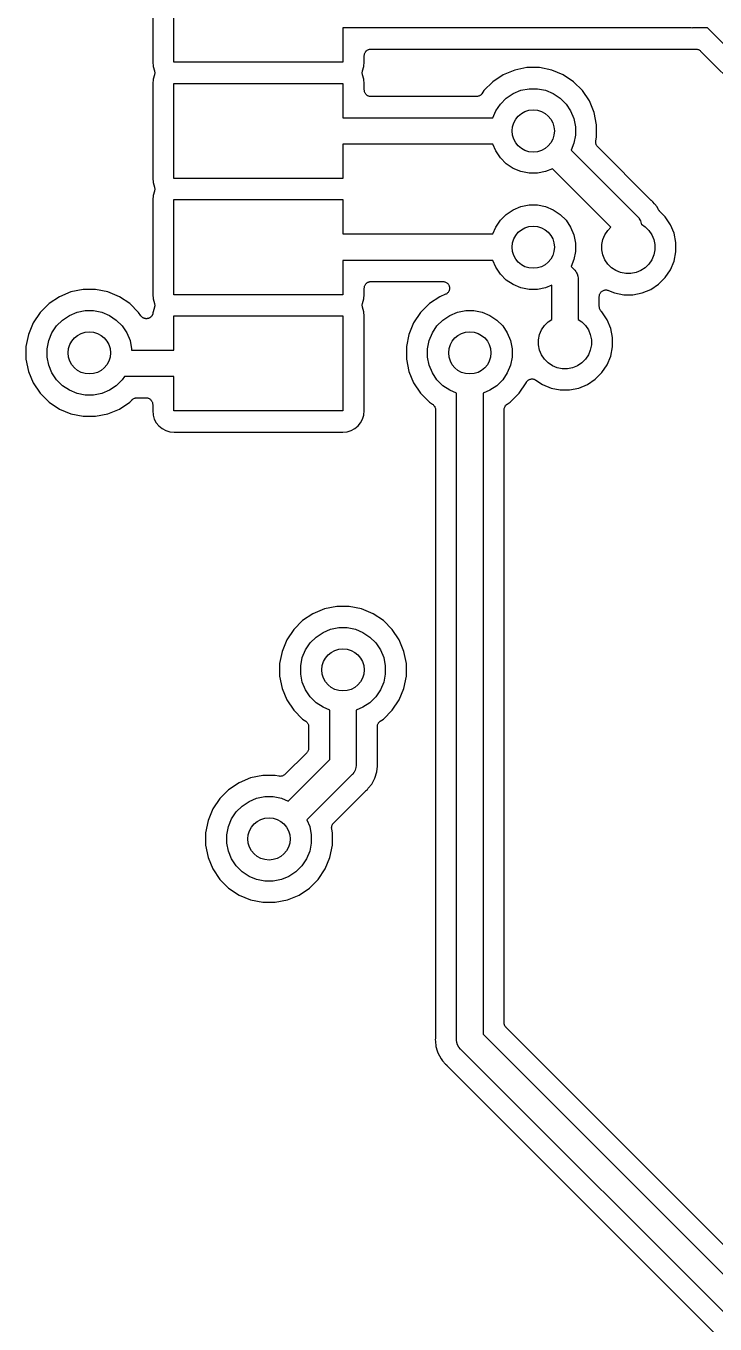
# Model space of a CAD drawing. Extents: x 113.2 to 188.8, y -123.8 to -78.2.
# Drawn here: x 140.7 to 147.22, y -103.39 to -91.11 of the extents above; entities that cross this region are included whole.
import ezdxf

# ---------------------------------------------------------------- set-up
doc = ezdxf.new("R2010")
doc.units = 0
doc.layers.add('BLACK', color=7, linetype='CONTINUOUS')

msp = doc.modelspace()

# ---------------------------------------------------------------- linework, layer by layer
at = {"layer": 'BLACK', "linetype": 'CONTINUOUS'}
for p, q in [((141.899, -90.5531), (141.899, -91.4469)), ((142.1, -91.45), (142.1, -90.55)), ((146.994, -91.125), (143.7, -91.125)), ((143.7, -91.125), (143.7, -91.45)), ((147, -91.1256), (146.994, -91.125)), ((147.006, -91.125), (147, -91.1256)), ((147.148, -91.125), (147.006, -91.125)), ((147.7, -91.6768), (147.148, -91.125)), ((143.901, -91.387), (143.902, -91.381)), ((143.901, -91.3874), (143.901, -91.387)), ((143.901, -91.3879), (143.901, -91.3874)), ((143.901, -91.3874), (143.901, -91.3874)), ((143.901, -91.3874), (143.901, -91.3874)), ((143.901, -91.4469), (143.901, -91.3879)), ((143.902, -91.381), (143.903, -91.3752)), ((143.903, -91.3748), (143.904, -91.3691)), ((143.903, -91.375), (143.903, -91.3748)), ((143.903, -91.3752), (143.903, -91.375)), ((143.904, -91.3691), (143.906, -91.3635)), ((143.906, -91.3631), (143.909, -91.3579)), ((143.906, -91.3633), (143.906, -91.3631)), ((143.906, -91.3635), (143.906, -91.3633)), ((143.909, -91.3579), (143.912, -91.3527)), ((143.912, -91.3523), (143.916, -91.3478)), ((143.912, -91.3525), (143.912, -91.3523)), ((143.912, -91.3527), (143.912, -91.3525)), ((143.916, -91.3478), (143.92, -91.3433)), ((143.92, -91.3429), (143.925, -91.3392)), ((143.92, -91.3431), (143.92, -91.3429)), ((143.92, -91.3433), (143.92, -91.3431)), ((143.925, -91.3392), (143.929, -91.3355)), ((143.929, -91.3355), (143.93, -91.3354)), ((143.93, -91.3353), (143.935, -91.3325)), ((143.93, -91.3354), (143.93, -91.3353)), ((143.935, -91.3325), (143.94, -91.3297)), ((143.94, -91.3297), (143.941, -91.3296)), ((143.94, -91.3297), (143.94, -91.3297)), ((143.941, -91.3296), (143.946, -91.3279)), ((143.946, -91.3279), (143.952, -91.3262)), ((143.952, -91.3261), (143.958, -91.3256)), ((143.952, -91.3262), (143.952, -91.3261)), ((143.952, -91.3262), (143.952, -91.3262)), ((143.958, -91.3256), (143.964, -91.325)), ((143.964, -91.325), (146.981, -91.325)), ((146.981, -91.325), (146.982, -91.325)), ((146.982, -91.325), (146.984, -91.3253)), ((146.984, -91.3253), (146.987, -91.3253)), ((146.987, -91.3253), (147, -91.3266)), ((147, -91.3266), (147.013, -91.3253)), ((147.013, -91.3253), (147.014, -91.3252)), ((147.014, -91.3252), (147.016, -91.3253)), ((147.016, -91.3253), (147.019, -91.325)), ((147.019, -91.325), (147.039, -91.325)), ((147.039, -91.325), (147.04, -91.325)), ((147.04, -91.325), (147.04, -91.325)), ((147.04, -91.325), (147.04, -91.325)), ((147.04, -91.325), (147.04, -91.325)), ((147.04, -91.325), (147.046, -91.3257)), ((147.046, -91.3257), (147.052, -91.3262)), ((147.052, -91.3262), (147.052, -91.3263)), ((147.052, -91.3263), (147.052, -91.3264)), ((147.052, -91.3264), (147.058, -91.3281)), ((147.058, -91.3281), (147.064, -91.3298)), ((147.064, -91.3298), (147.064, -91.33)), ((147.064, -91.33), (147.064, -91.3301)), ((147.064, -91.3301), (147.069, -91.3329)), ((147.069, -91.3329), (147.074, -91.3356)), ((147.074, -91.3356), (147.075, -91.3358)), ((147.075, -91.3358), (147.075, -91.336)), ((147.075, -91.336), (147.079, -91.3397)), ((147.079, -91.3397), (147.084, -91.3434)), ((147.084, -91.3434), (147.482, -91.7412)), ((141.899, -91.4469), (141.903, -91.4892)), ((141.903, -91.4892), (141.916, -91.5318)), ((143.7, -91.45), (142.1, -91.45)), ((143.884, -91.5318), (143.897, -91.4892)), ((143.897, -91.4892), (143.901, -91.4469)), ((145.441, -91.5), (145.325, -91.5231)), ((145.559, -91.5), (145.441, -91.5)), ((145.675, -91.5231), (145.559, -91.5)), ((141.903, -91.6108), (141.899, -91.6531)), ((141.916, -91.5682), (141.903, -91.6108)), ((141.916, -91.5318), (141.916, -91.5319)), ((141.916, -91.5319), (141.916, -91.5319)), ((141.916, -91.5319), (141.916, -91.5319)), ((141.916, -91.5319), (141.916, -91.5326)), ((141.916, -91.5326), (141.917, -91.5383)), ((141.917, -91.5626), (141.916, -91.5682)), ((141.917, -91.5383), (141.918, -91.5439)), ((141.918, -91.5569), (141.917, -91.5626)), ((141.918, -91.5439), (141.918, -91.5443)), ((141.918, -91.5443), (141.918, -91.5447)), ((141.918, -91.5447), (141.918, -91.5505)), ((141.918, -91.5505), (141.918, -91.5562)), ((141.918, -91.5562), (141.918, -91.5566)), ((141.918, -91.5566), (141.918, -91.5569)), ((143.882, -91.5431), (143.883, -91.5374)), ((143.882, -91.5434), (143.882, -91.5431)), ((143.882, -91.5438), (143.882, -91.5434)), ((143.882, -91.5495), (143.882, -91.5438)), ((143.882, -91.5553), (143.882, -91.5495)), ((143.882, -91.5557), (143.882, -91.5553)), ((143.882, -91.5561), (143.882, -91.5557)), ((143.883, -91.5617), (143.882, -91.5561)), ((143.883, -91.5374), (143.884, -91.5318)), ((143.884, -91.5674), (143.883, -91.5617)), ((143.884, -91.5681), (143.884, -91.5674)), ((143.884, -91.5682), (143.884, -91.5681)), ((143.884, -91.5681), (143.884, -91.5681)), ((143.884, -91.5681), (143.884, -91.5681)), ((143.897, -91.6108), (143.884, -91.5682)), ((143.901, -91.6531), (143.897, -91.6108)), ((145.118, -91.6339), (145.034, -91.7175)), ((145.216, -91.5683), (145.118, -91.6339)), ((145.325, -91.5231), (145.216, -91.5683)), ((145.784, -91.5683), (145.675, -91.5231)), ((145.882, -91.6339), (145.784, -91.5683)), ((145.966, -91.7175), (145.882, -91.6339)), ((141.899, -91.6531), (141.899, -92.5469)), ((142.1, -92.55), (142.1, -91.65)), ((142.1, -91.65), (143.7, -91.65)), ((143.7, -91.65), (143.7, -91.975)), ((143.901, -91.7121), (143.901, -91.6531)), ((143.902, -91.718), (143.901, -91.7121)), ((143.902, -91.7239), (143.902, -91.718)), ((143.902, -91.7241), (143.902, -91.7239)), ((143.902, -91.7244), (143.902, -91.7241)), ((143.904, -91.7299), (143.902, -91.7244)), ((143.906, -91.7357), (143.904, -91.7299)), ((143.906, -91.7359), (143.906, -91.7357)), ((143.906, -91.7361), (143.906, -91.7359)), ((143.909, -91.7413), (143.906, -91.7361)), ((143.912, -91.7466), (143.909, -91.7413)), ((143.912, -91.7467), (143.912, -91.7466)), ((143.912, -91.7469), (143.912, -91.7467)), ((143.915, -91.7515), (143.912, -91.7469)), ((143.919, -91.7561), (143.915, -91.7515)), ((143.919, -91.7563), (143.919, -91.7561)), ((143.92, -91.7564), (143.919, -91.7563)), ((143.924, -91.7602), (143.92, -91.7564)), ((143.929, -91.764), (143.924, -91.7602)), ((143.929, -91.7641), (143.929, -91.764)), ((143.929, -91.7643), (143.929, -91.7641)), ((143.934, -91.7671), (143.929, -91.7643)), ((144.996, -91.7648), (144.991, -91.7675)), ((144.997, -91.7645), (144.996, -91.7646)), ((144.996, -91.7646), (144.996, -91.7648)), ((145.001, -91.7608), (144.997, -91.7645)), ((145.006, -91.7572), (145.001, -91.7608)), ((145.01, -91.7523), (145.006, -91.7567)), ((145.006, -91.7567), (145.006, -91.7569)), ((145.006, -91.7569), (145.006, -91.7572)), ((145.014, -91.7478), (145.01, -91.7523)), ((145.034, -91.7175), (145.014, -91.7471)), ((145.014, -91.7471), (145.014, -91.7473)), ((145.014, -91.7473), (145.014, -91.7473)), ((145.014, -91.7473), (145.014, -91.7473)), ((145.014, -91.7473), (145.014, -91.7478)), ((145.245, -91.7893), (145.311, -91.7455)), ((145.311, -91.7455), (145.383, -91.7154)), ((145.383, -91.7154), (145.461, -91.7)), ((145.461, -91.7), (145.539, -91.7)), ((145.539, -91.7), (145.617, -91.7154)), ((145.617, -91.7154), (145.689, -91.7455)), ((145.689, -91.7455), (145.755, -91.7893)), ((146.032, -91.8158), (145.966, -91.7175)), ((143.939, -91.7699), (143.934, -91.7671)), ((143.94, -91.77), (143.939, -91.7699)), ((143.94, -91.7701), (143.94, -91.77)), ((143.945, -91.7718), (143.94, -91.7701)), ((143.951, -91.7736), (143.945, -91.7718)), ((143.951, -91.7737), (143.951, -91.7736)), ((143.957, -91.7743), (143.951, -91.7737)), ((143.951, -91.7737), (143.951, -91.7737)), ((143.963, -91.775), (143.957, -91.7743)), ((143.964, -91.775), (143.963, -91.775)), ((144.962, -91.775), (143.964, -91.775)), ((143.964, -91.775), (143.964, -91.775)), ((143.964, -91.775), (143.964, -91.775)), ((143.964, -91.775), (143.964, -91.775)), ((144.968, -91.7744), (144.962, -91.775)), ((144.974, -91.7739), (144.968, -91.7744)), ((144.98, -91.7721), (144.974, -91.7738)), ((144.974, -91.7738), (144.974, -91.7738)), ((144.974, -91.7738), (144.974, -91.7739)), ((144.985, -91.7705), (144.98, -91.7721)), ((144.986, -91.7703), (144.985, -91.7705)), ((144.991, -91.7675), (144.986, -91.7703)), ((144.986, -91.7703), (144.986, -91.7703)), ((145.146, -91.9105), (145.189, -91.845)), ((145.189, -91.845), (145.245, -91.7893)), ((145.755, -91.7893), (145.811, -91.845)), ((145.811, -91.845), (145.854, -91.9105)), ((146.077, -91.925), (146.032, -91.8158)), ((143.7, -91.975), (145.119, -91.975)), ((145.119, -91.975), (145.146, -91.9105)), ((145.854, -91.9105), (145.885, -91.9833)), ((145.885, -91.9833), (145.9, -92.0606)), ((146.1, -92.0409), (146.077, -91.925)), ((145.9, -92.0606), (145.9, -92.1394)), ((146.1, -92.1591), (146.1, -92.0409)), ((145.119, -92.225), (143.7, -92.225)), ((143.7, -92.225), (143.7, -92.55)), ((145.146, -92.2895), (145.119, -92.225)), ((145.885, -92.2167), (145.858, -92.2811)), ((145.9, -92.1394), (145.885, -92.2167)), ((146.092, -92.1997), (146.093, -92.1939)), ((146.092, -92.2056), (146.092, -92.1997)), ((146.092, -92.2059), (146.092, -92.2056)), ((146.092, -92.2062), (146.092, -92.2059)), ((146.092, -92.212), (146.092, -92.2062)), ((146.093, -92.2178), (146.092, -92.212)), ((146.093, -92.1939), (146.1, -92.1591)), ((146.093, -92.2181), (146.093, -92.2178)), ((146.093, -92.2184), (146.093, -92.2181)), ((146.095, -92.224), (146.093, -92.2184)), ((146.096, -92.2295), (146.095, -92.224)), ((146.096, -92.2298), (146.096, -92.2295)), ((146.097, -92.2301), (146.096, -92.2298)), ((146.099, -92.2353), (146.097, -92.2301)), ((146.102, -92.2404), (146.099, -92.2353)), ((146.102, -92.2407), (146.102, -92.2404)), ((146.102, -92.2409), (146.102, -92.2407)), ((146.106, -92.2454), (146.102, -92.2409)), ((146.11, -92.25), (146.106, -92.2454)), ((146.11, -92.2505), (146.11, -92.25)), ((146.11, -92.2506), (146.11, -92.2505)), ((146.11, -92.2505), (146.11, -92.2505)), ((146.11, -92.2505), (146.11, -92.2505)), ((146.616, -92.7567), (146.11, -92.2506)), ((145.189, -92.355), (145.146, -92.2895)), ((145.245, -92.4107), (145.189, -92.355)), ((145.858, -92.2811), (146.484, -92.9073)), ((145.311, -92.4545), (145.245, -92.4107)), ((145.383, -92.4846), (145.311, -92.4545)), ((145.461, -92.5), (145.383, -92.4846)), ((145.539, -92.5), (145.461, -92.5)), ((145.617, -92.4846), (145.539, -92.5)), ((145.681, -92.4579), (145.617, -92.4846)), ((146.235, -93.0116), (145.681, -92.4579)), ((141.899, -92.5469), (141.903, -92.5892)), ((141.903, -92.5892), (141.916, -92.6318)), ((143.7, -92.55), (142.1, -92.55)), ((141.903, -92.7108), (141.899, -92.7531)), ((141.916, -92.6682), (141.903, -92.7108)), ((141.916, -92.6318), (141.916, -92.6319)), ((141.916, -92.6319), (141.916, -92.6319)), ((141.916, -92.6319), (141.916, -92.6319)), ((141.916, -92.6319), (141.916, -92.6326)), ((141.916, -92.6326), (141.917, -92.6383)), ((141.917, -92.6625), (141.916, -92.6682)), ((141.917, -92.6383), (141.918, -92.6439)), ((141.918, -92.6569), (141.917, -92.6625)), ((141.918, -92.6439), (141.918, -92.6443)), ((141.918, -92.6443), (141.918, -92.6447)), ((141.918, -92.6447), (141.918, -92.6504)), ((141.918, -92.6504), (141.918, -92.6562)), ((141.918, -92.6562), (141.918, -92.6566)), ((141.918, -92.6566), (141.918, -92.6569)), ((141.899, -92.7531), (141.899, -93.6469)), ((142.1, -93.65), (142.1, -92.75)), ((142.1, -92.75), (143.7, -92.75)), ((143.7, -92.75), (143.7, -93.075)), ((145.245, -92.8893), (145.311, -92.8455)), ((145.311, -92.8455), (145.383, -92.8154)), ((145.383, -92.8154), (145.461, -92.8)), ((145.461, -92.8), (145.539, -92.8)), ((145.539, -92.8), (145.617, -92.8154)), ((145.617, -92.8154), (145.689, -92.8455)), ((145.689, -92.8455), (145.755, -92.8893)), ((146.618, -92.7584), (146.616, -92.7567)), ((146.62, -92.7603), (146.618, -92.7584)), ((146.621, -92.7609), (146.62, -92.7603)), ((146.631, -92.7691), (146.621, -92.7609)), ((146.648, -92.7899), (146.631, -92.7691)), ((146.672, -92.8186), (146.648, -92.7899)), ((146.648, -92.7899), (146.648, -92.7899)), ((146.686, -92.8459), (146.672, -92.8186)), ((146.688, -92.8482), (146.686, -92.8459)), ((146.689, -92.8506), (146.688, -92.8482)), ((146.691, -92.8533), (146.689, -92.8506)), ((146.693, -92.8561), (146.691, -92.8533)), ((146.695, -92.858), (146.693, -92.8561)), ((146.697, -92.8601), (146.695, -92.858)), ((146.697, -92.8608), (146.697, -92.8601)), ((146.75, -92.9131), (146.697, -92.8608)), ((145.146, -93.0105), (145.189, -92.945)), ((145.189, -92.945), (145.245, -92.8893)), ((145.755, -92.8893), (145.811, -92.945)), ((145.811, -92.945), (145.854, -93.0105)), ((146.484, -92.9073), (146.489, -92.9112)), ((146.489, -92.9112), (146.493, -92.9159)), ((146.493, -92.9159), (146.493, -92.9159)), ((146.493, -92.9159), (146.501, -92.9256)), ((146.501, -92.9256), (146.504, -92.9302)), ((146.504, -92.9302), (146.516, -92.9519)), ((146.516, -92.9519), (146.523, -92.9755)), ((146.523, -92.9755), (146.524, -92.9821)), ((146.524, -92.9821), (146.559, -93.0058)), ((146.799, -92.9868), (146.75, -92.9131)), ((146.833, -93.0687), (146.799, -92.9868)), ((143.7, -93.075), (145.119, -93.075)), ((145.119, -93.075), (145.146, -93.0105)), ((145.854, -93.0105), (145.885, -93.0833)), ((145.885, -93.0833), (145.9, -93.1606)), ((146.16, -93.1271), (146.178, -93.0816)), ((146.178, -93.0816), (146.206, -93.0406)), ((146.206, -93.0406), (146.235, -93.0116)), ((146.559, -93.0058), (146.594, -93.0406)), ((146.594, -93.0406), (146.622, -93.0816)), ((146.622, -93.0816), (146.64, -93.1271)), ((146.85, -93.1557), (146.833, -93.0687)), ((145.9, -93.2394), (145.885, -93.3167)), ((145.9, -93.1606), (145.9, -93.2394)), ((146.15, -93.1754), (146.16, -93.1271)), ((146.15, -93.2246), (146.15, -93.1754)), ((146.16, -93.2729), (146.15, -93.2246)), ((146.64, -93.1271), (146.65, -93.1754)), ((146.65, -93.2246), (146.64, -93.2729)), ((146.65, -93.1754), (146.65, -93.2246)), ((146.85, -93.2443), (146.85, -93.1557)), ((145.119, -93.325), (143.7, -93.325)), ((143.7, -93.325), (143.7, -93.65)), ((145.146, -93.3895), (145.119, -93.325)), ((145.885, -93.3167), (145.858, -93.3811)), ((146.178, -93.3184), (146.16, -93.2729)), ((146.206, -93.3594), (146.178, -93.3184)), ((146.241, -93.3942), (146.206, -93.3594)), ((146.594, -93.3594), (146.559, -93.3942)), ((146.622, -93.3184), (146.594, -93.3594)), ((146.64, -93.2729), (146.622, -93.3184)), ((146.799, -93.4132), (146.833, -93.3313)), ((146.833, -93.3313), (146.85, -93.2443)), ((145.189, -93.455), (145.146, -93.3895)), ((145.245, -93.5107), (145.189, -93.455)), ((145.858, -93.3811), (145.884, -93.4073)), ((145.884, -93.4073), (145.889, -93.4112)), ((145.889, -93.4112), (145.893, -93.4159)), ((145.893, -93.4159), (145.893, -93.4159)), ((145.893, -93.4159), (145.904, -93.4302)), ((145.904, -93.4302), (145.911, -93.4429)), ((145.911, -93.4429), (145.916, -93.4519)), ((145.916, -93.4519), (145.923, -93.4755)), ((145.923, -93.4755), (145.925, -93.4939)), ((146.282, -93.4215), (146.241, -93.3942)), ((146.327, -93.4404), (146.282, -93.4215)), ((146.375, -93.45), (146.327, -93.4404)), ((146.425, -93.45), (146.375, -93.45)), ((146.473, -93.4404), (146.425, -93.45)), ((146.518, -93.4215), (146.473, -93.4404)), ((146.559, -93.3942), (146.518, -93.4215)), ((146.687, -93.5495), (146.75, -93.4869)), ((146.75, -93.4869), (146.799, -93.4132)), ((141.241, -93.6), (141.125, -93.6231)), ((141.359, -93.6), (141.241, -93.6)), ((141.475, -93.6231), (141.359, -93.6)), ((143.901, -93.587), (143.902, -93.581)), ((143.901, -93.5874), (143.901, -93.587)), ((143.901, -93.5878), (143.901, -93.5874)), ((143.901, -93.5874), (143.901, -93.5874)), ((143.901, -93.5874), (143.901, -93.5874)), ((143.901, -93.6469), (143.901, -93.5878)), ((143.902, -93.581), (143.903, -93.5752)), ((143.903, -93.5748), (143.904, -93.5691)), ((143.903, -93.575), (143.903, -93.5748)), ((143.903, -93.5752), (143.903, -93.575)), ((143.904, -93.5691), (143.906, -93.5635)), ((143.906, -93.5631), (143.909, -93.5579)), ((143.906, -93.5633), (143.906, -93.5631)), ((143.906, -93.5635), (143.906, -93.5633)), ((143.909, -93.5579), (143.912, -93.5527)), ((143.912, -93.5523), (143.916, -93.5478)), ((143.912, -93.5525), (143.912, -93.5523)), ((143.912, -93.5527), (143.912, -93.5525)), ((143.916, -93.5478), (143.92, -93.5433)), ((143.92, -93.5429), (143.925, -93.5392)), ((143.92, -93.5431), (143.92, -93.5429)), ((143.92, -93.5433), (143.92, -93.5431)), ((143.925, -93.5392), (143.929, -93.5355)), ((143.929, -93.5355), (143.93, -93.5354)), ((143.93, -93.5353), (143.935, -93.5325)), ((143.93, -93.5354), (143.93, -93.5353)), ((143.935, -93.5325), (143.94, -93.5297)), ((143.94, -93.5297), (143.941, -93.5296)), ((143.94, -93.5297), (143.94, -93.5297)), ((143.941, -93.5296), (143.946, -93.5279)), ((143.946, -93.5279), (143.952, -93.5262)), ((143.952, -93.5261), (143.958, -93.5256)), ((143.952, -93.5262), (143.952, -93.5261)), ((143.952, -93.5262), (143.952, -93.5262)), ((143.958, -93.5256), (143.964, -93.525)), ((143.964, -93.525), (144.646, -93.525)), ((144.646, -93.525), (144.647, -93.525)), ((144.647, -93.525), (144.647, -93.525)), ((144.647, -93.525), (144.647, -93.525)), ((144.647, -93.525), (144.647, -93.525)), ((144.647, -93.525), (144.653, -93.5257)), ((144.653, -93.5257), (144.659, -93.5264)), ((144.659, -93.5264), (144.659, -93.5264)), ((144.659, -93.5264), (144.659, -93.5264)), ((144.659, -93.5264), (144.665, -93.5282)), ((144.665, -93.5282), (144.67, -93.53)), ((144.67, -93.53), (144.67, -93.5301)), ((144.67, -93.5301), (144.671, -93.5301)), ((144.671, -93.5301), (144.676, -93.5329)), ((144.676, -93.5329), (144.681, -93.5359)), ((144.681, -93.5359), (144.681, -93.536)), ((144.681, -93.536), (144.681, -93.536)), ((144.681, -93.536), (144.686, -93.5399)), ((144.686, -93.5399), (144.691, -93.5438)), ((144.691, -93.5438), (144.691, -93.5438)), ((144.691, -93.5438), (144.691, -93.5439)), ((144.691, -93.5439), (144.694, -93.5485)), ((144.694, -93.5485), (144.698, -93.5533)), ((144.698, -93.5533), (144.698, -93.5534)), ((144.698, -93.5534), (144.698, -93.5534)), ((144.698, -93.5534), (144.701, -93.559)), ((144.701, -93.559), (144.704, -93.5642)), ((144.704, -93.5642), (144.704, -93.5643)), ((144.704, -93.5643), (144.704, -93.5643)), ((144.704, -93.5643), (144.706, -93.5705)), ((144.706, -93.6063), (144.704, -93.6121)), ((144.706, -93.5705), (144.707, -93.576)), ((144.707, -93.6005), (144.706, -93.6063)), ((144.707, -93.576), (144.707, -93.576)), ((144.707, -93.576), (144.707, -93.5761)), ((144.707, -93.5761), (144.708, -93.5819)), ((144.708, -93.5941), (144.707, -93.6004)), ((144.707, -93.6004), (144.707, -93.6004)), ((144.707, -93.6004), (144.707, -93.6005)), ((144.708, -93.5819), (144.709, -93.5882)), ((144.709, -93.5883), (144.708, -93.5941)), ((144.709, -93.5882), (144.709, -93.5882)), ((144.709, -93.5882), (144.709, -93.5883)), ((145.311, -93.5545), (145.245, -93.5107)), ((145.383, -93.5846), (145.311, -93.5545)), ((145.461, -93.6), (145.383, -93.5846)), ((145.539, -93.6), (145.461, -93.6)), ((145.617, -93.5846), (145.539, -93.6)), ((145.675, -93.5605), (145.617, -93.5846)), ((145.675, -93.8828), (145.675, -93.5605)), ((145.925, -93.4939), (145.925, -93.4939)), ((145.925, -93.4939), (145.926, -93.5)), ((145.926, -93.5), (145.925, -93.5061)), ((145.925, -93.5061), (145.925, -93.8828)), ((146.159, -93.6118), (146.164, -93.6091)), ((146.164, -93.609), (146.17, -93.6073)), ((146.164, -93.6091), (146.164, -93.609)), ((146.164, -93.609), (146.164, -93.609)), ((146.17, -93.6073), (146.176, -93.6056)), ((146.176, -93.6055), (146.182, -93.605)), ((146.176, -93.6056), (146.176, -93.6055)), ((146.176, -93.6055), (146.176, -93.6055)), ((146.182, -93.605), (146.188, -93.6044)), ((146.188, -93.6044), (146.188, -93.6044)), ((146.188, -93.6044), (146.188, -93.6044)), ((146.188, -93.6044), (146.194, -93.605)), ((146.194, -93.605), (146.2, -93.6056)), ((146.2, -93.6056), (146.2, -93.6056)), ((146.2, -93.6056), (146.2, -93.6057)), ((146.2, -93.6057), (146.206, -93.6074)), ((146.206, -93.6074), (146.212, -93.6092)), ((146.212, -93.6092), (146.269, -93.6327)), ((146.531, -93.6327), (146.613, -93.5988)), ((146.613, -93.5988), (146.687, -93.5495)), ((141.016, -93.6683), (140.918, -93.7339)), ((141.125, -93.6231), (141.016, -93.6683)), ((141.584, -93.6683), (141.475, -93.6231)), ((141.682, -93.7339), (141.584, -93.6683)), ((141.899, -93.6469), (141.903, -93.6892)), ((141.903, -93.6892), (141.916, -93.7318)), ((141.916, -93.7318), (141.916, -93.7319)), ((141.916, -93.7319), (141.916, -93.7319)), ((141.916, -93.7319), (141.916, -93.7319)), ((141.916, -93.7319), (141.916, -93.7326)), ((141.916, -93.7326), (141.917, -93.7383)), ((143.7, -93.65), (142.1, -93.65)), ((143.883, -93.7374), (143.884, -93.7318)), ((143.884, -93.7318), (143.897, -93.6892)), ((143.897, -93.6892), (143.901, -93.6469)), ((144.616, -93.6683), (144.518, -93.7339)), ((144.67, -93.6459), (144.616, -93.6683)), ((144.675, -93.6431), (144.67, -93.6459)), ((144.681, -93.6402), (144.675, -93.6431)), ((144.685, -93.6362), (144.681, -93.6401)), ((144.681, -93.6401), (144.681, -93.6402)), ((144.681, -93.6402), (144.681, -93.6402)), ((144.69, -93.6324), (144.685, -93.6362)), ((144.694, -93.6276), (144.69, -93.6324)), ((144.69, -93.6324), (144.69, -93.6324)), ((144.69, -93.6324), (144.69, -93.6324)), ((144.698, -93.623), (144.694, -93.6276)), ((144.701, -93.6174), (144.698, -93.6229)), ((144.698, -93.6229), (144.698, -93.6229)), ((144.698, -93.6229), (144.698, -93.623)), ((144.704, -93.6122), (144.701, -93.6174)), ((144.704, -93.6121), (144.704, -93.6122)), ((144.704, -93.6122), (144.704, -93.6122)), ((146.125, -93.6664), (146.126, -93.6604)), ((146.125, -93.6667), (146.125, -93.6664)), ((146.125, -93.6672), (146.125, -93.6667)), ((146.125, -93.6667), (146.125, -93.6667)), ((146.125, -93.6667), (146.125, -93.6667)), ((146.125, -93.7626), (146.125, -93.6672)), ((146.126, -93.6542), (146.128, -93.6484)), ((146.126, -93.6543), (146.126, -93.6542)), ((146.126, -93.6545), (146.126, -93.6543)), ((146.126, -93.6604), (146.126, -93.6545)), ((146.128, -93.6484), (146.13, -93.6428)), ((146.13, -93.6425), (146.133, -93.6372)), ((146.13, -93.6426), (146.13, -93.6425)), ((146.13, -93.6428), (146.13, -93.6426)), ((146.133, -93.6372), (146.136, -93.632)), ((146.136, -93.6317), (146.14, -93.627)), ((146.136, -93.6319), (146.136, -93.6317)), ((146.136, -93.632), (146.136, -93.6319)), ((146.14, -93.627), (146.144, -93.6226)), ((146.144, -93.6223), (146.149, -93.6185)), ((146.144, -93.6225), (146.144, -93.6223)), ((146.144, -93.6226), (146.144, -93.6225)), ((146.149, -93.6185), (146.153, -93.6148)), ((146.153, -93.6146), (146.159, -93.6118)), ((146.153, -93.6147), (146.153, -93.6146)), ((146.153, -93.6148), (146.153, -93.6147)), ((146.269, -93.6327), (146.356, -93.65)), ((146.356, -93.65), (146.444, -93.65)), ((146.444, -93.65), (146.531, -93.6327)), ((140.834, -93.8175), (140.768, -93.9158)), ((140.918, -93.7339), (140.834, -93.8175)), ((141.045, -93.8893), (141.111, -93.8455)), ((141.111, -93.8455), (141.183, -93.8154)), ((141.183, -93.8154), (141.261, -93.8)), ((141.261, -93.8), (141.339, -93.8)), ((141.339, -93.8), (141.417, -93.8154)), ((141.417, -93.8154), (141.489, -93.8455)), ((141.489, -93.8455), (141.555, -93.8893)), ((141.766, -93.8175), (141.682, -93.7339)), ((141.787, -93.8491), (141.766, -93.8175)), ((141.789, -93.8514), (141.787, -93.8491)), ((141.791, -93.8539), (141.789, -93.8514)), ((141.793, -93.8561), (141.791, -93.8539)), ((141.888, -93.8546), (141.885, -93.8567)), ((141.889, -93.852), (141.888, -93.8546)), ((141.891, -93.8496), (141.889, -93.852)), ((141.893, -93.8469), (141.891, -93.8496)), ((141.894, -93.8445), (141.893, -93.8469)), ((141.896, -93.8416), (141.894, -93.8445)), ((141.897, -93.8388), (141.896, -93.8416)), ((141.898, -93.8359), (141.897, -93.8388)), ((141.899, -93.8332), (141.898, -93.8359)), ((141.9, -93.8301), (141.899, -93.8332)), ((141.901, -93.8271), (141.9, -93.8301)), ((141.902, -93.8212), (141.901, -93.8241)), ((141.901, -93.8241), (141.901, -93.8271)), ((141.903, -93.8108), (141.902, -93.8203)), ((141.902, -93.8203), (141.902, -93.8212)), ((141.916, -93.7682), (141.903, -93.8108)), ((141.917, -93.7626), (141.916, -93.7682)), ((141.917, -93.7383), (141.918, -93.7439)), ((141.918, -93.7569), (141.917, -93.7626)), ((141.918, -93.7439), (141.918, -93.7443)), ((141.918, -93.7443), (141.918, -93.7447)), ((141.918, -93.7447), (141.918, -93.7504)), ((141.918, -93.7504), (141.918, -93.7562)), ((141.918, -93.7562), (141.918, -93.7566)), ((141.918, -93.7566), (141.918, -93.7569)), ((142.1, -94.175), (142.1, -93.85)), ((142.1, -93.85), (143.7, -93.85)), ((143.7, -93.85), (143.7, -94.75)), ((143.882, -93.7431), (143.883, -93.7374)), ((143.882, -93.7434), (143.882, -93.7431)), ((143.882, -93.7438), (143.882, -93.7434)), ((143.882, -93.7495), (143.882, -93.7438)), ((143.882, -93.7553), (143.882, -93.7495)), ((143.882, -93.7557), (143.882, -93.7553)), ((143.882, -93.7561), (143.882, -93.7557)), ((143.883, -93.7617), (143.882, -93.7561)), ((143.884, -93.7674), (143.883, -93.7617)), ((143.884, -93.7681), (143.884, -93.7674)), ((143.884, -93.7682), (143.884, -93.7681)), ((143.884, -93.7681), (143.884, -93.7681)), ((143.884, -93.7681), (143.884, -93.7681)), ((143.897, -93.8108), (143.884, -93.7682)), ((143.901, -93.8531), (143.897, -93.8108)), ((143.901, -94.7469), (143.901, -93.8531)), ((144.434, -93.8175), (144.368, -93.9158)), ((144.518, -93.7339), (144.434, -93.8175)), ((144.645, -93.8893), (144.711, -93.8455)), ((144.711, -93.8455), (144.783, -93.8154)), ((144.783, -93.8154), (144.861, -93.8)), ((144.861, -93.8), (144.939, -93.8)), ((144.939, -93.8), (145.017, -93.8154)), ((145.017, -93.8154), (145.089, -93.8455)), ((145.089, -93.8455), (145.155, -93.8893)), ((146.126, -93.7684), (146.125, -93.7626)), ((146.126, -93.7741), (146.126, -93.7684)), ((146.126, -93.7744), (146.126, -93.7741)), ((146.126, -93.7748), (146.126, -93.7744)), ((146.128, -93.7803), (146.126, -93.7748)), ((146.129, -93.7859), (146.128, -93.7803)), ((146.13, -93.7862), (146.129, -93.7859)), ((146.13, -93.7865), (146.13, -93.7862)), ((146.132, -93.7916), (146.13, -93.7865)), ((146.135, -93.7968), (146.132, -93.7916)), ((146.135, -93.7971), (146.135, -93.7968)), ((146.136, -93.7974), (146.135, -93.7971)), ((146.139, -93.8018), (146.136, -93.7974)), ((146.143, -93.8064), (146.139, -93.8018)), ((146.143, -93.8068), (146.143, -93.8064)), ((146.143, -93.8069), (146.143, -93.8068)), ((146.143, -93.807), (146.143, -93.8069)), ((146.143, -93.8069), (146.143, -93.8069)), ((146.15, -93.8131), (146.143, -93.807)), ((146.199, -93.8868), (146.15, -93.8131)), ((140.768, -93.9158), (140.723, -94.025)), ((140.946, -94.0105), (140.989, -93.945)), ((140.989, -93.945), (141.045, -93.8893)), ((141.555, -93.8893), (141.611, -93.945)), ((141.611, -93.945), (141.654, -94.0105)), ((141.795, -93.8586), (141.793, -93.8561)), ((141.797, -93.8605), (141.795, -93.8586)), ((141.799, -93.8626), (141.797, -93.8605)), ((141.802, -93.8644), (141.799, -93.8626)), ((141.804, -93.8664), (141.802, -93.8644)), ((141.807, -93.8678), (141.804, -93.8664)), ((141.809, -93.8695), (141.807, -93.8678)), ((141.812, -93.8707), (141.809, -93.8695)), ((141.815, -93.8722), (141.812, -93.8707)), ((141.818, -93.8731), (141.815, -93.8722)), ((141.821, -93.8742), (141.818, -93.8731)), ((141.824, -93.8748), (141.821, -93.8742)), ((141.827, -93.8758), (141.824, -93.8748)), ((141.83, -93.8761), (141.827, -93.8758)), ((141.833, -93.8767), (141.83, -93.8761)), ((141.836, -93.8767), (141.833, -93.8767)), ((141.839, -93.877), (141.836, -93.8767)), ((141.842, -93.8768), (141.839, -93.877)), ((141.845, -93.8768), (141.842, -93.8768)), ((141.848, -93.8762), (141.845, -93.8768)), ((141.851, -93.8759), (141.848, -93.8762)), ((141.854, -93.875), (141.851, -93.8759)), ((141.857, -93.8745), (141.854, -93.875)), ((141.86, -93.8733), (141.857, -93.8745)), ((141.863, -93.8724), (141.86, -93.8733)), ((141.866, -93.871), (141.863, -93.8724)), ((141.869, -93.8699), (141.866, -93.871)), ((141.871, -93.8682), (141.869, -93.8699)), ((141.874, -93.8667), (141.871, -93.8682)), ((141.876, -93.8648), (141.874, -93.8667)), ((141.879, -93.8632), (141.876, -93.8648)), ((141.881, -93.861), (141.879, -93.8632)), ((141.883, -93.859), (141.881, -93.861)), ((141.885, -93.8567), (141.883, -93.859)), ((144.368, -93.9158), (144.323, -94.025)), ((144.546, -94.0105), (144.589, -93.945)), ((144.589, -93.945), (144.645, -93.8893)), ((145.155, -93.8893), (145.211, -93.945)), ((145.211, -93.945), (145.254, -94.0105)), ((145.578, -93.9816), (145.606, -93.9406)), ((145.606, -93.9406), (145.641, -93.9058)), ((145.641, -93.9058), (145.675, -93.8828)), ((145.925, -93.8828), (145.959, -93.9058)), ((145.959, -93.9058), (145.994, -93.9406)), ((145.994, -93.9406), (146.022, -93.9816)), ((146.233, -93.9687), (146.199, -93.8868)), ((146.25, -94.0557), (146.233, -93.9687)), ((140.723, -94.025), (140.7, -94.1409)), ((140.9, -94.1606), (140.915, -94.0833)), ((140.915, -94.0833), (140.946, -94.0105)), ((141.654, -94.0105), (141.685, -94.0833)), ((141.685, -94.0833), (141.7, -94.1606)), ((144.323, -94.025), (144.3, -94.1409)), ((144.5, -94.1606), (144.515, -94.0833)), ((144.515, -94.0833), (144.546, -94.0105)), ((145.254, -94.0105), (145.285, -94.0833)), ((145.285, -94.0833), (145.3, -94.1606)), ((145.55, -94.0754), (145.56, -94.0271)), ((145.55, -94.1246), (145.55, -94.0754)), ((145.56, -94.0271), (145.578, -93.9816)), ((146.022, -93.9816), (146.04, -94.0271)), ((146.04, -94.0271), (146.05, -94.0754)), ((146.05, -94.0754), (146.05, -94.1246)), ((146.25, -94.1443), (146.25, -94.0557)), ((140.7, -94.1409), (140.7, -94.2591)), ((140.9, -94.2394), (140.9, -94.1606)), ((141.7, -94.1606), (141.7, -94.175)), ((141.7, -94.175), (142.1, -94.175)), ((144.3, -94.1409), (144.3, -94.2591)), ((144.5, -94.2394), (144.5, -94.1606)), ((145.3, -94.1606), (145.3, -94.2394)), ((145.56, -94.1729), (145.55, -94.1246)), ((145.578, -94.2184), (145.56, -94.1729)), ((145.606, -94.2594), (145.578, -94.2184)), ((146.022, -94.2184), (145.994, -94.2594)), ((146.04, -94.1729), (146.022, -94.2184)), ((146.05, -94.1246), (146.04, -94.1729)), ((146.233, -94.2313), (146.25, -94.1443)), ((140.7, -94.2591), (140.723, -94.375)), ((140.915, -94.3167), (140.9, -94.2394)), ((140.946, -94.3895), (140.915, -94.3167)), ((144.3, -94.2591), (144.323, -94.375)), ((144.515, -94.3167), (144.5, -94.2394)), ((144.546, -94.3895), (144.515, -94.3167)), ((145.285, -94.3167), (145.254, -94.3895)), ((145.3, -94.2394), (145.285, -94.3167)), ((145.641, -94.2942), (145.606, -94.2594)), ((145.682, -94.3215), (145.641, -94.2942)), ((145.727, -94.3404), (145.682, -94.3215)), ((145.775, -94.35), (145.727, -94.3404)), ((145.873, -94.3404), (145.825, -94.35)), ((145.918, -94.3215), (145.873, -94.3404)), ((145.959, -94.2942), (145.918, -94.3215)), ((145.994, -94.2594), (145.959, -94.2942)), ((146.15, -94.3869), (146.199, -94.3132)), ((146.199, -94.3132), (146.233, -94.2313)), ((140.723, -94.375), (140.768, -94.4842)), ((140.989, -94.455), (140.946, -94.3895)), ((141.045, -94.5107), (140.989, -94.455)), ((141.611, -94.455), (141.555, -94.5107)), ((141.631, -94.425), (141.611, -94.455)), ((142.1, -94.425), (141.631, -94.425)), ((142.1, -94.75), (142.1, -94.425)), ((144.323, -94.375), (144.368, -94.4842)), ((144.589, -94.455), (144.546, -94.3895)), ((144.645, -94.5107), (144.589, -94.455)), ((145.211, -94.455), (145.155, -94.5107)), ((145.254, -94.3895), (145.211, -94.455)), ((145.438, -94.4736), (145.442, -94.469)), ((145.442, -94.469), (145.445, -94.4645)), ((145.445, -94.4643), (145.45, -94.4605)), ((145.445, -94.4644), (145.445, -94.4643)), ((145.445, -94.4645), (145.445, -94.4644)), ((145.45, -94.4605), (145.455, -94.4568)), ((145.455, -94.4566), (145.46, -94.4538)), ((145.455, -94.4567), (145.455, -94.4566)), ((145.455, -94.4568), (145.455, -94.4567)), ((145.46, -94.4538), (145.466, -94.4511)), ((145.466, -94.4509), (145.472, -94.4493)), ((145.466, -94.451), (145.466, -94.4509)), ((145.466, -94.4511), (145.466, -94.451)), ((145.472, -94.4493), (145.477, -94.4476)), ((145.477, -94.4476), (145.478, -94.4475)), ((145.478, -94.4475), (145.484, -94.447)), ((145.478, -94.4475), (145.478, -94.4475)), ((145.484, -94.447), (145.49, -94.4464)), ((145.49, -94.4464), (145.49, -94.4464)), ((145.49, -94.4464), (145.49, -94.4464)), ((145.49, -94.4464), (145.496, -94.447)), ((145.496, -94.447), (145.502, -94.4476)), ((145.502, -94.4476), (145.502, -94.4477)), ((145.502, -94.4477), (145.502, -94.4477)), ((145.502, -94.4477), (145.508, -94.4494)), ((145.508, -94.4494), (145.513, -94.4512)), ((145.513, -94.4512), (145.514, -94.4513)), ((145.514, -94.4513), (145.514, -94.4513)), ((145.514, -94.4513), (145.519, -94.4541)), ((145.519, -94.4541), (145.524, -94.457)), ((145.524, -94.457), (145.587, -94.4988)), ((145.825, -94.35), (145.775, -94.35)), ((146.013, -94.4988), (146.087, -94.4495)), ((146.087, -94.4495), (146.15, -94.3869)), ((140.768, -94.4842), (140.834, -94.5825)), ((140.834, -94.5825), (140.918, -94.666)), ((141.111, -94.5545), (141.045, -94.5107)), ((141.183, -94.5846), (141.111, -94.5545)), ((141.261, -94.6), (141.183, -94.5846)), ((141.417, -94.5846), (141.339, -94.6)), ((141.489, -94.5545), (141.417, -94.5846)), ((141.555, -94.5107), (141.489, -94.5545)), ((144.368, -94.4842), (144.434, -94.5825)), ((144.434, -94.5825), (144.518, -94.6661)), ((144.711, -94.5545), (144.645, -94.5107)), ((144.775, -94.5812), (144.711, -94.5545)), ((144.775, -100.694), (144.775, -94.5812)), ((145.089, -94.5545), (145.025, -94.5812)), ((145.025, -94.5812), (145.025, -100.648)), ((145.155, -94.5107), (145.089, -94.5545)), ((145.282, -94.6661), (145.366, -94.5825)), ((145.366, -94.5825), (145.432, -94.4839)), ((145.432, -94.4839), (145.435, -94.479)), ((145.435, -94.479), (145.437, -94.474)), ((145.437, -94.4738), (145.438, -94.4736)), ((145.437, -94.474), (145.437, -94.4738)), ((145.587, -94.4988), (145.669, -94.5327)), ((145.669, -94.5327), (145.756, -94.55)), ((145.756, -94.55), (145.844, -94.55)), ((145.844, -94.55), (145.931, -94.5327)), ((145.931, -94.5327), (146.013, -94.4988)), ((140.918, -94.666), (141.016, -94.7317)), ((141.339, -94.6), (141.261, -94.6)), ((141.584, -94.7317), (141.682, -94.666)), ((141.682, -94.666), (141.705, -94.6434)), ((141.705, -94.6432), (141.706, -94.6428)), ((141.705, -94.6433), (141.705, -94.6432)), ((141.705, -94.6434), (141.705, -94.6433)), ((141.705, -94.6433), (141.705, -94.6433)), ((141.706, -94.6428), (141.71, -94.6391)), ((141.71, -94.6391), (141.715, -94.6355)), ((141.715, -94.6351), (141.721, -94.6324)), ((141.715, -94.6353), (141.715, -94.6351)), ((141.715, -94.6355), (141.715, -94.6353)), ((141.721, -94.6324), (141.726, -94.6297)), ((141.726, -94.6295), (141.732, -94.6279)), ((141.726, -94.6296), (141.726, -94.6295)), ((141.726, -94.6297), (141.726, -94.6296)), ((141.732, -94.6279), (141.737, -94.6262)), ((141.737, -94.6262), (141.738, -94.6262)), ((141.738, -94.6261), (141.744, -94.6256)), ((141.738, -94.6262), (141.738, -94.6261)), ((141.744, -94.6256), (141.75, -94.625)), ((141.75, -94.625), (141.836, -94.625)), ((141.836, -94.625), (141.836, -94.625)), ((141.836, -94.625), (141.836, -94.625)), ((141.836, -94.625), (141.836, -94.625)), ((141.836, -94.625), (141.837, -94.625)), ((141.837, -94.625), (141.843, -94.6257)), ((141.843, -94.6257), (141.849, -94.6263)), ((141.849, -94.6263), (141.849, -94.6263)), ((141.849, -94.6263), (141.849, -94.6264)), ((141.849, -94.6264), (141.855, -94.6282)), ((141.855, -94.6282), (141.86, -94.6299)), ((141.86, -94.6299), (141.86, -94.63)), ((141.86, -94.63), (141.861, -94.6301)), ((141.861, -94.6301), (141.866, -94.6329)), ((141.866, -94.6329), (141.871, -94.6357)), ((141.871, -94.6357), (141.871, -94.6359)), ((141.871, -94.6359), (141.871, -94.636)), ((141.871, -94.636), (141.876, -94.6398)), ((141.876, -94.6398), (141.88, -94.6436)), ((141.88, -94.6436), (141.881, -94.6437)), ((141.881, -94.6437), (141.881, -94.6439)), ((141.881, -94.6439), (141.884, -94.6485)), ((141.884, -94.6485), (141.888, -94.6531)), ((141.888, -94.6531), (141.888, -94.6533)), ((141.888, -94.6533), (141.888, -94.6534)), ((141.888, -94.6534), (141.891, -94.6587)), ((141.891, -94.6587), (141.894, -94.6639)), ((141.894, -94.6639), (141.894, -94.6641)), ((141.894, -94.6641), (141.894, -94.6643)), ((141.894, -94.6643), (141.896, -94.67)), ((141.896, -94.67), (141.898, -94.6756)), ((141.898, -94.6756), (141.898, -94.6759)), ((141.898, -94.6759), (141.898, -94.6761)), ((141.898, -94.6761), (141.898, -94.6819)), ((141.898, -94.6819), (141.899, -94.6878)), ((141.899, -94.6878), (141.899, -94.7469)), ((144.518, -94.6661), (144.547, -94.6858)), ((144.547, -94.6858), (144.547, -94.6859)), ((144.547, -94.6859), (144.547, -94.6859)), ((144.547, -94.6859), (144.547, -94.686)), ((144.547, -94.686), (144.548, -94.6863)), ((144.548, -94.6863), (144.552, -94.6901)), ((144.552, -94.6901), (144.557, -94.6938)), ((144.557, -94.6938), (144.557, -94.694)), ((144.557, -94.694), (144.557, -94.6942)), ((144.557, -94.6942), (144.561, -94.6988)), ((144.561, -94.6988), (144.564, -94.7033)), ((144.564, -94.7033), (144.565, -94.7035)), ((144.565, -94.7035), (144.565, -94.7038)), ((144.565, -94.7038), (144.568, -94.709)), ((144.568, -94.709), (144.57, -94.7141)), ((144.57, -94.7141), (144.57, -94.7144)), ((144.57, -94.7144), (144.57, -94.7147)), ((144.57, -94.7147), (144.572, -94.7203)), ((145.228, -94.7194), (145.23, -94.7138)), ((145.23, -94.7133), (145.233, -94.7082)), ((145.23, -94.7136), (145.23, -94.7133)), ((145.23, -94.7138), (145.23, -94.7136)), ((145.233, -94.7082), (145.236, -94.703)), ((145.236, -94.7025), (145.24, -94.6981)), ((145.236, -94.7028), (145.236, -94.7025)), ((145.236, -94.703), (145.236, -94.7028)), ((145.24, -94.6981), (145.243, -94.6936)), ((145.243, -94.6936), (145.244, -94.6934)), ((145.244, -94.6931), (145.248, -94.6895)), ((145.244, -94.6934), (145.244, -94.6931)), ((145.248, -94.6895), (145.253, -94.6858)), ((145.253, -94.6858), (145.282, -94.6661)), ((141.016, -94.7317), (141.125, -94.7769)), ((141.125, -94.7769), (141.241, -94.8)), ((141.241, -94.8), (141.359, -94.8)), ((141.359, -94.8), (141.475, -94.7769)), ((141.475, -94.7769), (141.584, -94.7317)), ((141.899, -94.7469), (141.903, -94.7892)), ((141.903, -94.7892), (141.914, -94.8269)), ((141.914, -94.8269), (141.933, -94.8616)), ((143.7, -94.75), (142.1, -94.75)), ((143.867, -94.8616), (143.886, -94.8269)), ((143.886, -94.8269), (143.897, -94.7892)), ((143.897, -94.7892), (143.901, -94.7469)), ((144.572, -94.7203), (144.574, -94.7258)), ((144.574, -94.7258), (144.574, -94.7261)), ((144.574, -94.7261), (144.574, -94.7264)), ((144.574, -94.7264), (144.574, -94.7323)), ((144.574, -94.7323), (144.575, -94.7381)), ((144.575, -94.7381), (144.575, -100.681)), ((145.225, -94.7372), (145.226, -94.7313)), ((145.225, -94.7378), (145.225, -94.7372)), ((145.225, -94.7381), (145.225, -94.7378)), ((145.225, -94.7378), (145.225, -94.7378)), ((145.225, -94.7378), (145.225, -94.7378)), ((145.225, -100.539), (145.225, -94.7381)), ((145.226, -94.725), (145.228, -94.7194)), ((145.226, -94.7253), (145.226, -94.725)), ((145.226, -94.7256), (145.226, -94.7253)), ((145.226, -94.7313), (145.226, -94.7256)), ((141.933, -94.8616), (141.958, -94.8921)), ((141.958, -94.8921), (141.988, -94.9171)), ((141.988, -94.9171), (142.023, -94.9357)), ((142.023, -94.9357), (142.061, -94.9471)), ((142.061, -94.9471), (142.103, -94.9513)), ((142.103, -94.9513), (143.697, -94.9513)), ((143.697, -94.9513), (143.739, -94.9471)), ((143.739, -94.9471), (143.777, -94.9357)), ((143.777, -94.9357), (143.812, -94.9171)), ((143.812, -94.9171), (143.842, -94.8921)), ((143.842, -94.8921), (143.867, -94.8616)), ((143.416, -96.6683), (143.318, -96.7339)), ((143.525, -96.6231), (143.416, -96.6683)), ((143.641, -96.6), (143.525, -96.6231)), ((143.759, -96.6), (143.641, -96.6)), ((143.875, -96.6231), (143.759, -96.6)), ((143.984, -96.6683), (143.875, -96.6231)), ((144.082, -96.7339), (143.984, -96.6683)), ((143.318, -96.7339), (143.234, -96.8175)), ((143.583, -96.8154), (143.661, -96.8)), ((143.661, -96.8), (143.739, -96.8)), ((143.739, -96.8), (143.817, -96.8154)), ((144.166, -96.8175), (144.082, -96.7339)), ((143.168, -96.9158), (143.123, -97.025)), ((143.234, -96.8175), (143.168, -96.9158)), ((143.389, -96.945), (143.445, -96.8893)), ((143.445, -96.8893), (143.511, -96.8455)), ((143.511, -96.8455), (143.583, -96.8154)), ((143.817, -96.8154), (143.889, -96.8455)), ((143.889, -96.8455), (143.955, -96.8893)), ((143.955, -96.8893), (144.011, -96.945)), ((144.232, -96.9158), (144.166, -96.8175)), ((144.277, -97.025), (144.232, -96.9158)), ((143.123, -97.025), (143.1, -97.1409)), ((143.315, -97.0833), (143.346, -97.0105)), ((143.346, -97.0105), (143.389, -96.945)), ((144.011, -96.945), (144.054, -97.0105)), ((144.054, -97.0105), (144.085, -97.0833)), ((144.3, -97.1409), (144.277, -97.025)), ((143.1, -97.1409), (143.1, -97.2591)), ((143.3, -97.1606), (143.315, -97.0833)), ((143.3, -97.2394), (143.3, -97.1606)), ((144.085, -97.0833), (144.1, -97.1606)), ((144.1, -97.1606), (144.1, -97.2394)), ((144.3, -97.2591), (144.3, -97.1409)), ((143.1, -97.2591), (143.123, -97.375)), ((143.315, -97.3167), (143.3, -97.2394)), ((144.1, -97.2394), (144.085, -97.3167)), ((144.277, -97.375), (144.3, -97.2591)), ((143.123, -97.375), (143.168, -97.4842)), ((143.346, -97.3895), (143.315, -97.3167)), ((143.389, -97.455), (143.346, -97.3895)), ((144.054, -97.3895), (144.011, -97.455)), ((144.085, -97.3167), (144.054, -97.3895)), ((144.232, -97.4842), (144.277, -97.375)), ((143.168, -97.4842), (143.234, -97.5825)), ((143.445, -97.5107), (143.389, -97.455)), ((143.511, -97.5545), (143.445, -97.5107)), ((143.955, -97.5107), (143.889, -97.5545)), ((144.011, -97.455), (143.955, -97.5107)), ((144.166, -97.5825), (144.232, -97.4842)), ((143.234, -97.5825), (143.318, -97.6661)), ((143.575, -97.5812), (143.511, -97.5545)), ((143.575, -98.0482), (143.575, -97.5812)), ((143.889, -97.5545), (143.825, -97.5812)), ((143.825, -97.5812), (143.825, -98.0939)), ((144.082, -97.6661), (144.166, -97.5825)), ((143.318, -97.6661), (143.347, -97.6858)), ((143.347, -97.6858), (143.347, -97.6859)), ((143.347, -97.6859), (143.347, -97.6859)), ((143.347, -97.6859), (143.347, -97.686)), ((143.347, -97.686), (143.348, -97.6863)), ((143.348, -97.6863), (143.352, -97.6901)), ((143.352, -97.6901), (143.357, -97.6938)), ((143.357, -97.6938), (143.357, -97.694)), ((143.357, -97.694), (143.357, -97.6942)), ((143.357, -97.6942), (143.361, -97.6988)), ((143.361, -97.6988), (143.364, -97.7033)), ((143.364, -97.7033), (143.365, -97.7035)), ((143.365, -97.7035), (143.365, -97.7038)), ((143.365, -97.7038), (143.368, -97.709)), ((143.368, -97.709), (143.37, -97.7141)), ((143.37, -97.7141), (143.37, -97.7144)), ((143.37, -97.7144), (143.37, -97.7147)), ((143.37, -97.7147), (143.372, -97.7202)), ((143.372, -97.7202), (143.374, -97.7258)), ((143.374, -97.7258), (143.374, -97.7261)), ((143.374, -97.7261), (143.374, -97.7264)), ((143.374, -97.7264), (143.374, -97.7323)), ((143.374, -97.7323), (143.375, -97.7381)), ((143.375, -97.7381), (143.375, -97.9393)), ((144.025, -97.7372), (144.026, -97.7313)), ((144.025, -97.7378), (144.025, -97.7372)), ((144.025, -97.7381), (144.025, -97.7378)), ((144.025, -97.7378), (144.025, -97.7378)), ((144.025, -97.7378), (144.025, -97.7378)), ((144.025, -98.081), (144.025, -97.7381)), ((144.026, -97.725), (144.028, -97.7194)), ((144.026, -97.7253), (144.026, -97.725)), ((144.026, -97.7256), (144.026, -97.7253)), ((144.026, -97.7313), (144.026, -97.7256)), ((144.028, -97.7194), (144.03, -97.7138)), ((144.03, -97.7133), (144.033, -97.7082)), ((144.03, -97.7136), (144.03, -97.7133)), ((144.03, -97.7138), (144.03, -97.7136)), ((144.033, -97.7082), (144.036, -97.703)), ((144.036, -97.7025), (144.04, -97.6981)), ((144.036, -97.7028), (144.036, -97.7025)), ((144.036, -97.703), (144.036, -97.7028)), ((144.04, -97.6981), (144.043, -97.6936)), ((144.043, -97.6936), (144.044, -97.6934)), ((144.044, -97.6931), (144.048, -97.6895)), ((144.044, -97.6934), (144.044, -97.6931)), ((144.048, -97.6895), (144.053, -97.6858)), ((144.053, -97.6858), (144.082, -97.6661)), ((143.357, -97.9838), (143.151, -98.1897)), ((143.36, -97.9793), (143.357, -97.9838)), ((143.364, -97.9749), (143.36, -97.9793)), ((143.367, -97.9692), (143.364, -97.9743)), ((143.364, -97.9743), (143.364, -97.9746)), ((143.364, -97.9746), (143.364, -97.9749)), ((143.37, -97.9641), (143.367, -97.9692)), ((143.372, -97.9579), (143.37, -97.9635)), ((143.37, -97.9635), (143.37, -97.9638)), ((143.37, -97.9638), (143.37, -97.9641)), ((143.374, -97.9524), (143.372, -97.9579)), ((143.375, -97.9402), (143.374, -97.946)), ((143.374, -97.946), (143.374, -97.9518)), ((143.374, -97.9518), (143.374, -97.9521)), ((143.374, -97.9521), (143.374, -97.9524)), ((143.375, -97.9393), (143.375, -97.9396)), ((143.375, -97.9396), (143.375, -97.9396)), ((143.375, -97.9396), (143.375, -97.9396)), ((143.375, -97.9396), (143.375, -97.9402)), ((143.181, -98.4421), (143.575, -98.0482)), ((143.816, -98.1481), (143.805, -98.1686)), ((143.823, -98.1245), (143.816, -98.1481)), ((143.825, -98.1061), (143.823, -98.1245)), ((143.825, -98.0939), (143.826, -98.1)), ((143.826, -98.1), (143.825, -98.1061)), ((143.825, -98.1061), (143.825, -98.1061)), ((144.02, -98.1637), (144.025, -98.1129)), ((144.025, -98.0836), (144.025, -98.081)), ((144.025, -98.0863), (144.025, -98.0836)), ((144.025, -98.0871), (144.025, -98.0863)), ((144.027, -98.1), (144.025, -98.0871)), ((144.025, -98.1129), (144.027, -98.1)), ((144.025, -98.1129), (144.025, -98.1129)), ((142.716, -98.2683), (142.618, -98.334)), ((142.825, -98.2231), (142.716, -98.2683)), ((142.941, -98.2), (142.825, -98.2231)), ((143.059, -98.2), (142.941, -98.2)), ((143.094, -98.2069), (143.059, -98.2)), ((143.1, -98.2075), (143.094, -98.2069)), ((143.106, -98.2081), (143.1, -98.2075)), ((143.112, -98.2076), (143.106, -98.2081)), ((143.106, -98.2081), (143.106, -98.2081)), ((143.106, -98.2081), (143.106, -98.2081)), ((143.118, -98.2071), (143.112, -98.2076)), ((143.124, -98.2052), (143.118, -98.207)), ((143.118, -98.207), (143.118, -98.207)), ((143.118, -98.207), (143.118, -98.2071)), ((143.13, -98.2036), (143.124, -98.2052)), ((143.135, -98.2007), (143.13, -98.2034)), ((143.13, -98.2034), (143.13, -98.2035)), ((143.13, -98.2035), (143.13, -98.2036)), ((143.14, -98.198), (143.135, -98.2007)), ((143.141, -98.1978), (143.14, -98.198)), ((143.145, -98.194), (143.141, -98.1977)), ((143.141, -98.1977), (143.141, -98.1978)), ((143.15, -98.1903), (143.145, -98.194)), ((143.151, -98.1897), (143.15, -98.1899)), ((143.15, -98.1899), (143.15, -98.1899)), ((143.15, -98.1899), (143.15, -98.1899)), ((143.15, -98.1899), (143.15, -98.1903)), ((143.784, -98.1927), (143.358, -98.6189)), ((143.789, -98.1888), (143.784, -98.1927)), ((143.793, -98.1841), (143.789, -98.1888)), ((143.804, -98.1698), (143.793, -98.1841)), ((143.793, -98.1841), (143.793, -98.1841)), ((143.805, -98.1686), (143.804, -98.1698)), ((143.972, -98.2814), (143.992, -98.2433)), ((143.992, -98.2433), (144.002, -98.225)), ((143.992, -98.2433), (143.992, -98.2433)), ((144.002, -98.225), (144.02, -98.1637)), ((142.618, -98.334), (142.534, -98.4175)), ((142.883, -98.4154), (142.961, -98.4)), ((142.961, -98.4), (143.039, -98.4)), ((143.039, -98.4), (143.117, -98.4154)), ((143.61, -98.6494), (143.916, -98.3433)), ((143.916, -98.3433), (143.917, -98.3427)), ((143.917, -98.3427), (143.919, -98.341)), ((143.919, -98.341), (143.921, -98.3391)), ((143.921, -98.3391), (143.931, -98.3309)), ((143.931, -98.3309), (143.939, -98.3209)), ((143.939, -98.3209), (143.972, -98.2814)), ((143.939, -98.3209), (143.939, -98.3209)), ((142.468, -98.5158), (142.423, -98.625)), ((142.534, -98.4175), (142.468, -98.5158)), ((142.689, -98.545), (142.745, -98.4893)), ((142.745, -98.4893), (142.811, -98.4455)), ((142.811, -98.4455), (142.883, -98.4154)), ((143.117, -98.4154), (143.181, -98.4421)), ((142.423, -98.625), (142.4, -98.7409)), ((142.615, -98.6833), (142.646, -98.6105)), ((142.646, -98.6105), (142.689, -98.545)), ((143.358, -98.6189), (143.385, -98.6833)), ((142.4, -98.7409), (142.4, -98.8591)), ((142.6, -98.7606), (142.615, -98.6833)), ((142.6, -98.8394), (142.6, -98.7606)), ((143.385, -98.6833), (143.4, -98.7606)), ((143.4, -98.7606), (143.4, -98.8394)), ((143.592, -98.693), (143.593, -98.6872)), ((143.592, -98.6933), (143.592, -98.693)), ((143.592, -98.6936), (143.592, -98.6933)), ((143.592, -98.6993), (143.592, -98.6936)), ((143.593, -98.7052), (143.592, -98.6993)), ((143.593, -98.6808), (143.595, -98.6752)), ((143.593, -98.6811), (143.593, -98.6808)), ((143.593, -98.6814), (143.593, -98.6811)), ((143.593, -98.6872), (143.593, -98.6814)), ((143.593, -98.7058), (143.593, -98.7052)), ((143.593, -98.7061), (143.593, -98.7058)), ((143.593, -98.7058), (143.593, -98.7058)), ((143.593, -98.7058), (143.593, -98.7058)), ((143.6, -98.7409), (143.593, -98.7061)), ((143.595, -98.6752), (143.597, -98.6696)), ((143.597, -98.6691), (143.6, -98.664)), ((143.597, -98.6694), (143.597, -98.6691)), ((143.597, -98.6696), (143.597, -98.6694)), ((143.6, -98.664), (143.602, -98.6588)), ((143.6, -98.8591), (143.6, -98.7409)), ((143.602, -98.6588), (143.603, -98.6586)), ((143.603, -98.6583), (143.607, -98.6538)), ((143.603, -98.6586), (143.603, -98.6583)), ((143.607, -98.6538), (143.61, -98.6494)), ((142.4, -98.8591), (142.423, -98.975)), ((142.615, -98.9167), (142.6, -98.8394)), ((143.4, -98.8394), (143.385, -98.9167)), ((143.577, -98.975), (143.6, -98.8591)), ((142.423, -98.975), (142.468, -99.0842)), ((142.646, -98.9895), (142.615, -98.9167)), ((142.689, -99.055), (142.646, -98.9895)), ((143.354, -98.9895), (143.311, -99.055)), ((143.385, -98.9167), (143.354, -98.9895)), ((143.532, -99.0842), (143.577, -98.975)), ((142.468, -99.0842), (142.534, -99.1825)), ((142.745, -99.1107), (142.689, -99.055)), ((142.811, -99.1545), (142.745, -99.1107)), ((143.255, -99.1107), (143.189, -99.1545)), ((143.311, -99.055), (143.255, -99.1107)), ((143.466, -99.1825), (143.532, -99.0842)), ((142.534, -99.1825), (142.618, -99.266)), ((142.883, -99.1846), (142.811, -99.1545)), ((142.961, -99.2), (142.883, -99.1846)), ((143.039, -99.2), (142.961, -99.2)), ((143.117, -99.1846), (143.039, -99.2)), ((143.189, -99.1545), (143.117, -99.1846)), ((143.382, -99.266), (143.466, -99.1825)), ((142.618, -99.266), (142.716, -99.3317)), ((142.716, -99.3317), (142.825, -99.3769)), ((142.825, -99.3769), (142.941, -99.4)), ((143.059, -99.4), (143.175, -99.3769)), ((143.175, -99.3769), (143.284, -99.3317)), ((143.284, -99.3317), (143.382, -99.266)), ((142.941, -99.4), (143.059, -99.4)), ((145.226, -100.545), (145.225, -100.539)), ((145.226, -100.551), (145.226, -100.545)), ((145.226, -100.552), (145.226, -100.551)), ((145.226, -100.551), (145.226, -100.551)), ((145.228, -100.557), (145.226, -100.552)), ((145.229, -100.563), (145.228, -100.557)), ((145.23, -100.563), (145.229, -100.563)), ((145.232, -100.568), (145.23, -100.563)), ((145.23, -100.563), (145.23, -100.563)), ((145.235, -100.574), (145.232, -100.568)), ((145.236, -100.574), (145.235, -100.574)), ((145.235, -100.574), (145.235, -100.574)), ((145.239, -100.579), (145.236, -100.574)), ((145.243, -100.583), (145.239, -100.579)), ((145.243, -100.584), (145.243, -100.583)), ((149.316, -104.657), (145.243, -100.584)), ((145.243, -100.584), (145.243, -100.584)), ((145.243, -100.584), (145.243, -100.584)), ((145.243, -100.584), (145.243, -100.584)), ((144.575, -100.687), (144.573, -100.7)), ((144.573, -100.7), (144.575, -100.713)), ((144.575, -100.681), (144.575, -100.682)), ((144.575, -100.682), (144.575, -100.684)), ((144.575, -100.684), (144.575, -100.687)), ((144.575, -100.713), (144.575, -100.713)), ((144.575, -100.713), (144.58, -100.764)), ((144.774, -100.7), (144.775, -100.694)), ((144.775, -100.706), (144.774, -100.7)), ((144.777, -100.725), (144.775, -100.706)), ((144.775, -100.706), (144.775, -100.706)), ((144.784, -100.748), (144.777, -100.725)), ((145.025, -100.648), (149.252, -104.875)), ((144.58, -100.764), (144.592, -100.804)), ((144.592, -100.804), (144.592, -100.804)), ((144.592, -100.804), (144.598, -100.825)), ((144.598, -100.825), (144.628, -100.881)), ((144.796, -100.77), (144.784, -100.748)), ((144.811, -100.789), (144.796, -100.77)), ((144.816, -100.793), (144.811, -100.789)), ((149.107, -105.084), (144.816, -100.793)), ((144.628, -100.881), (144.643, -100.899)), ((144.643, -100.899), (144.643, -100.899)), ((144.643, -100.899), (144.669, -100.931)), ((144.669, -100.931), (144.679, -100.939)), ((144.679, -100.939), (144.68, -100.94)), ((144.68, -100.94), (144.682, -100.942)), ((144.682, -100.942), (144.684, -100.943)), ((144.684, -100.943), (148.957, -105.216))]:
    msp.add_line(p, q, dxfattribs=at)
at = {"layer": 'BLACK'}
for centre in [(145.5, -92.1), (145.5, -93.2), (141.3, -94.2), (144.9, -94.2), (143.7, -97.2), (143, -98.8)]:
    msp.add_circle(centre, 0.2, dxfattribs=at)

doc.saveas('drawing.dxf')
